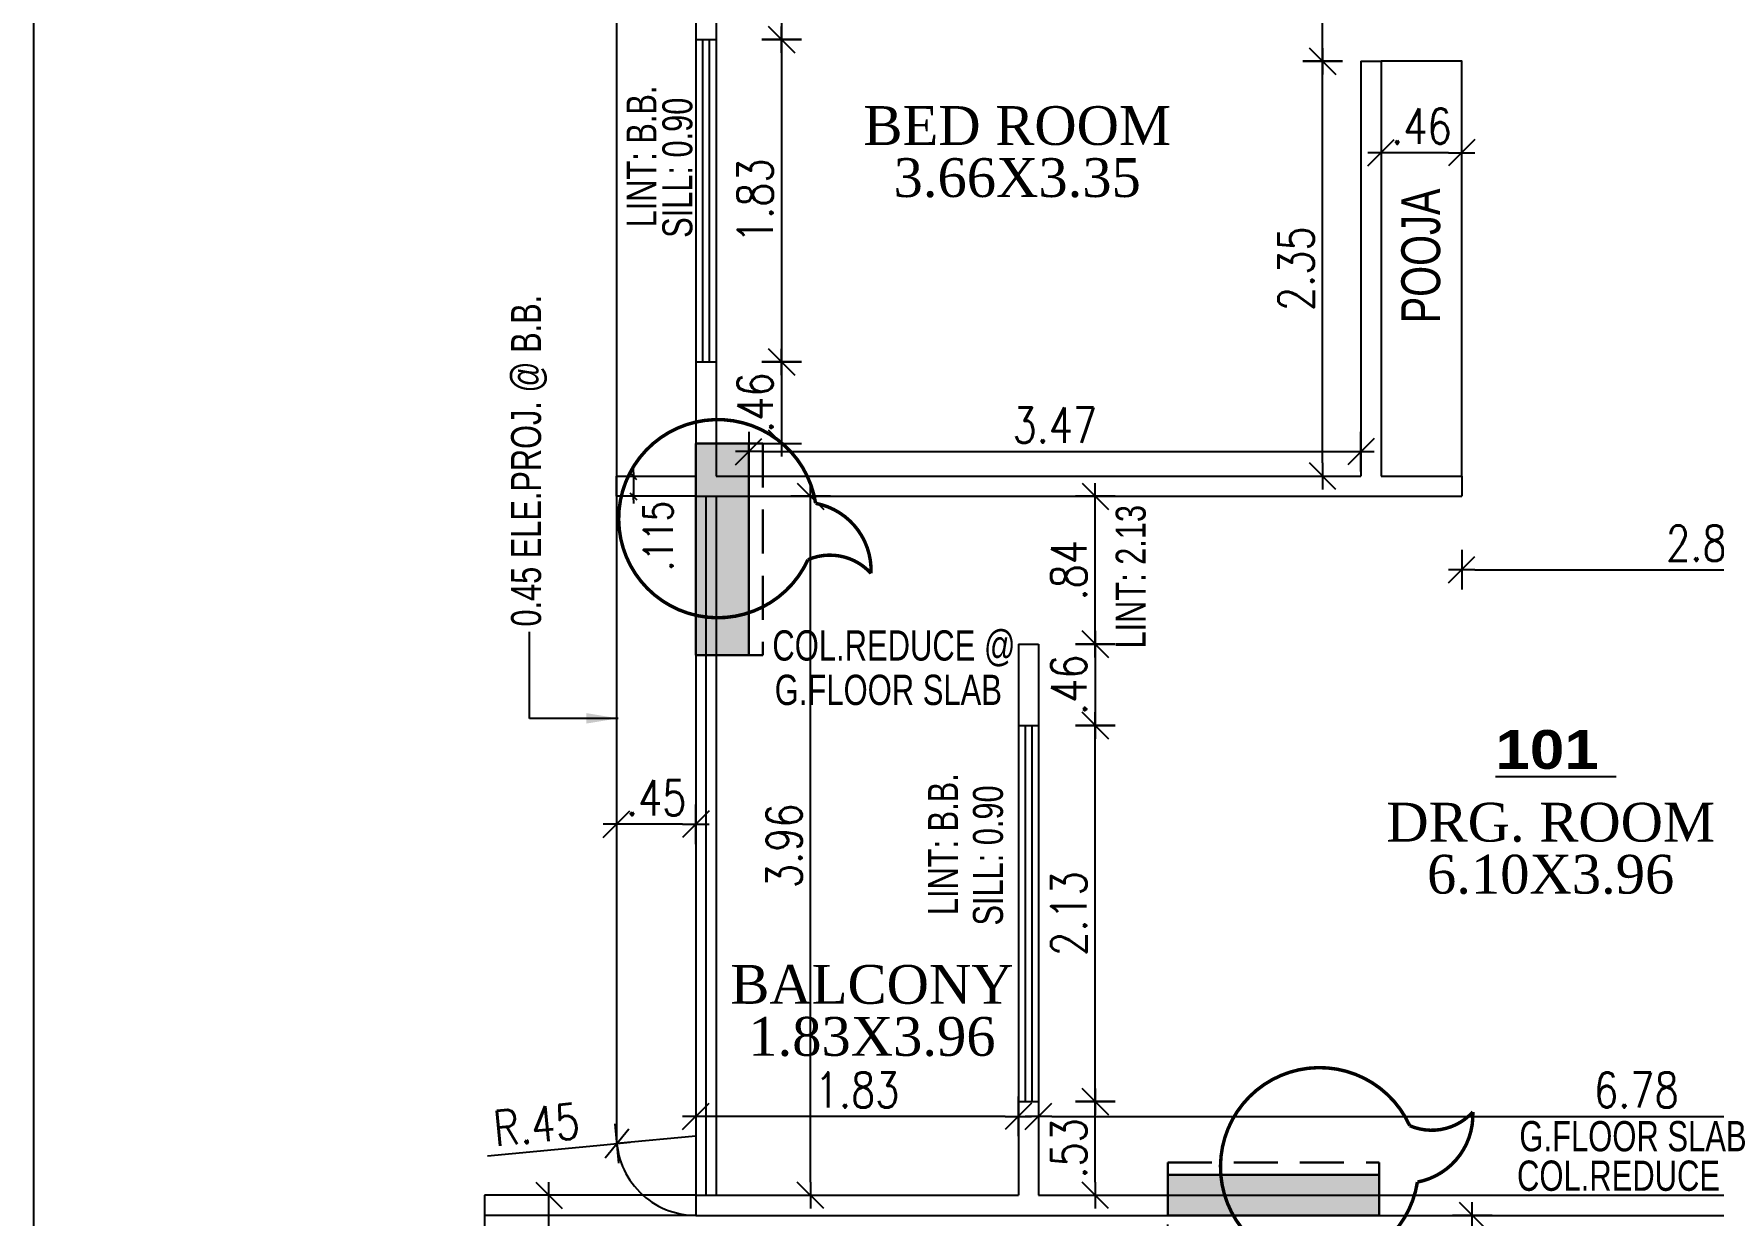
# Model space of a CAD drawing. Header units: inches. Extents: x 14331 to 14549, y 2557 to 2714.
# Drawn here: x 14455.51 to 14465.04, y 2596.61 to 2603.31 of the extents above; entities that cross this region are included whole.
import ezdxf
from ezdxf.enums import TextEntityAlignment as Align

# ---------------------------------------------------------------- set-up
doc = ezdxf.new("R2010")
doc.units = ezdxf.units.IN
doc.header["$LTSCALE"] = 0.25
doc.header["$MEASUREMENT"] = 0
doc.header["$PDMODE"] = 35
doc.linetypes.add('DASHEDX2', pattern=[1.5, 1, -0.5])
for name, color, linetype in [('dimension', 7, 'Continuous'), ('edge back', 34, 'Continuous'), ('edges', 1, 'Continuous'), ('proj-external', 7, 'DASHEDX2'), ('proj-internal', 1, 'DASHEDX2'), ('steel', 251, 'Continuous'), ('text-large', 7, 'Continuous'), ('wall', 7, 'Continuous'), ('walls', 7, 'Continuous'), ('windows', 96, 'Continuous'), ('WORK TEX', 6, 'Continuous'), ('WORKING DIM', 7, 'Continuous')]:
    doc.layers.add(name, color=color, linetype=linetype)
for name, color, linetype, lineweight in [('P-COL', 7, 'Continuous', 30), ('P-COLHAT', 8, 'Continuous', 25), ('UNIT NOMBER', 1, 'Continuous', 18)]:
    doc.layers.add(name, color=color, linetype=linetype, lineweight=lineweight)
doc.styles.add('ARIAL', font='TIMES_0.TTF')
doc.styles.add('ARL', font='swisscl_0.ttf')
doc.styles.add('B', font='ARIBLK_0.TTF')
doc.styles.add('romans', font='romans.shx', dxfattribs={"width": 0.8})
doc.dimstyles.new('121', dxfattribs={"dimscale": 0.1, "dimtxt": 1.65, "dimasz": 0.2, "dimexe": 0.03125, "dimexo": 0.25, "dimgap": 0.5, "dimtad": 1, "dimzin": 4, "dimdsep": 46, "dimtxsty": 'romans', "dimblk1": 'MINITICK', "dimblk2": 'MINITICK', "dimsah": 1, "dimcen": 1, "dimse1": 1, "dimse2": 1, "dimclrd": 252, "dimclre": 256, "dimclrt": 7, "dimadec": 3, "dimazin": 0, "dimtfac": 0.8, "dimtix": 1, "dimtmove": 2, "dimatfit": 3, "dimfxl": 0, "dimtolj": 1, "dimtzin": 3, "dimarcsym": 0})
doc.dimstyles.new('DFSGSG', dxfattribs={"dimtxt": 0.23, "dimasz": 0.18, "dimexe": 0.18, "dimexo": 0.0625, "dimgap": 0.09, "dimtad": 1, "dimzin": 0, "dimdsep": 46, "dimtxsty": 'ARIAL', "dimcen": 0.09, "dimse1": 1, "dimse2": 1, "dimaunit": 1, "dimadec": 0, "dimazin": 0, "dimtfac": 1, "dimtix": 1, "dimtofl": 0, "dimtmove": 0, "dimatfit": 3, "dimfxl": 0, "dimtolj": 1, "dimtzin": 0, "dimarcsym": 0})
doc.dimstyles.new('minitick-100', dxfattribs={"dimscale": 0.1, "dimtxt": 2, "dimasz": 0.75, "dimexe": 0.03125, "dimexo": 0.25, "dimgap": 0.5, "dimtad": 1, "dimzin": 4, "dimdsep": 46, "dimtxsty": 'romans', "dimblk1": 'MINITICK', "dimblk2": 'MINITICK', "dimsah": 1, "dimcen": 1, "dimse1": 1, "dimse2": 1, "dimclrd": 252, "dimclre": 256, "dimclrt": 256, "dimadec": 3, "dimazin": 0, "dimtfac": 0.8, "dimtix": 1, "dimtmove": 2, "dimatfit": 3, "dimfxl": 0, "dimtolj": 1, "dimtzin": 3, "dimarcsym": 0})

# ---------------------------------------------------------------- blocks, each defined once
blk = doc.blocks.new('BLC-A')
at = {"layer": 'P-COLHAT', "lineweight": 30}
for points in [[(-7.1436, 11.9616), (-6.8436, 11.9616), (-6.8436, 10.7616), (-7.1436, 10.7616)], [(-4.4671, 7.8138), (-4.4671, 7.5838), (-3.2671, 7.5838), (-3.2671, 7.8138)]]:
    blk.add_hatch(color=256, dxfattribs=at).paths.add_polyline_path(points)
at = {"layer": 'P-COL'}
for points in [[(-7.1436, 11.9616), (-6.8436, 11.9616), (-6.8436, 10.7616), (-7.1436, 10.7616)], [(-4.4671, 7.8138), (-4.4671, 7.5838), (-3.2671, 7.5838), (-3.2671, 7.8138)]]:
    blk.add_lwpolyline(points, close=True, dxfattribs=at)
blk = doc.blocks.new('MINITICK')
at = {"color": 7}
for p, q in [((0, -1.5), (0, 1.5)), ((1, 1), (-1, -1)), ((-1, 0), (1, 0))]:
    blk.add_line(p, q, dxfattribs=at)
blk = doc.blocks.new('*D411')
at = {"layer": 'Defpoints', "color": 0, "ltscale": 10, "transparency": 16777216}
for p in [(14459.3846, 2603.8822), (14459.3846, 2603.2744), (14459.7568, 2603.2744)]:
    blk.add_point(p, dxfattribs=at)
at = {"layer": 'dimension', "color": 252, "lineweight": -2, "ltscale": 10, "transparency": 16777216}
blk.add_line((14459.7568, 2603.8072), (14459.7568, 2603.3494), dxfattribs=at)
at = {"layer": 'dimension', "color": 252, "lineweight": -2, "ltscale": 10, "transparency": 16777216, "xscale": 0.07500000000000001, "yscale": 0.07500000000000001, "zscale": 0.07500000000000001}
for p, rotation in [((14459.7568, 2603.8822), 90), ((14459.7568, 2603.2744), 270)]:
    blk.add_blockref('MINITICK', p, dxfattribs=dict(at, rotation=rotation))
at = {"layer": 'dimension', "ltscale": 10, "transparency": 16777216, "insert": (14459.6068, 2603.5783), "char_height": 0.2, "attachment_point": 5, "rotation": 90, "style": 'romans'}
blk.add_mtext('\\A1;.61', dxfattribs=at)
blk = doc.blocks.new('*D412')
at = {"layer": 'Defpoints', "color": 0, "ltscale": 10, "transparency": 16777216}
for p in [(14459.3846, 2603.2744), (14459.3846, 2601.4464), (14459.7568, 2601.4464)]:
    blk.add_point(p, dxfattribs=at)
at = {"layer": 'dimension', "color": 252, "lineweight": -2, "ltscale": 10, "transparency": 16777216}
blk.add_line((14459.7568, 2603.1994), (14459.7568, 2601.5214), dxfattribs=at)
at = {"layer": 'dimension', "color": 252, "lineweight": -2, "ltscale": 10, "transparency": 16777216, "xscale": 0.07500000000000001, "yscale": 0.07500000000000001, "zscale": 0.07500000000000001}
for p, rotation in [((14459.7568, 2603.2744), 90), ((14459.7568, 2601.4464), 270)]:
    blk.add_blockref('MINITICK', p, dxfattribs=dict(at, rotation=rotation))
at = {"layer": 'dimension', "ltscale": 10, "transparency": 16777216, "insert": (14459.6068, 2602.3604), "char_height": 0.2, "attachment_point": 5, "rotation": 90, "style": 'romans'}
blk.add_mtext('\\A1;1.83', dxfattribs=at)
blk = doc.blocks.new('*D413')
at = {"layer": 'Defpoints', "color": 0, "ltscale": 10, "transparency": 16777216}
for p in [(14459.3846, 2601.4464), (14459.3846, 2600.9842), (14459.7568, 2600.9842)]:
    blk.add_point(p, dxfattribs=at)
at = {"layer": 'dimension', "color": 252, "lineweight": -2, "ltscale": 10, "transparency": 16777216}
blk.add_line((14459.7568, 2601.3714), (14459.7568, 2601.0592), dxfattribs=at)
at = {"layer": 'dimension', "color": 252, "lineweight": -2, "ltscale": 10, "transparency": 16777216, "xscale": 0.07500000000000001, "yscale": 0.07500000000000001, "zscale": 0.07500000000000001}
for p, rotation in [((14459.7568, 2601.4464), 90), ((14459.7568, 2600.9842), 270)]:
    blk.add_blockref('MINITICK', p, dxfattribs=dict(at, rotation=rotation))
at = {"layer": 'dimension', "ltscale": 10, "transparency": 16777216, "insert": (14459.6068, 2601.2153), "char_height": 0.2, "attachment_point": 5, "rotation": 90, "style": 'romans'}
blk.add_mtext('\\A1;.46', dxfattribs=at)
blk = doc.blocks.new('*D414')
at = {"layer": 'Defpoints', "color": 0, "ltscale": 10, "transparency": 16777216}
for p in [(14462.8254, 2603.1514), (14463.0432, 2603.1514), (14463.0432, 2600.7986)]:
    blk.add_point(p, dxfattribs=at)
at = {"layer": 'dimension', "color": 252, "lineweight": -2, "ltscale": 10, "transparency": 16777216}
blk.add_line((14462.8254, 2600.8736), (14462.8254, 2603.0764), dxfattribs=at)
at = {"layer": 'dimension', "color": 252, "lineweight": -2, "ltscale": 10, "transparency": 16777216, "xscale": 0.07500000000000001, "yscale": 0.07500000000000001, "zscale": 0.07500000000000001}
for p, rotation in [((14462.8254, 2603.1514), 90), ((14462.8254, 2600.7986), 270)]:
    blk.add_blockref('MINITICK', p, dxfattribs=dict(at, rotation=rotation))
at = {"layer": 'dimension', "ltscale": 10, "transparency": 16777216, "insert": (14462.6754, 2601.975), "char_height": 0.2, "attachment_point": 5, "rotation": 90, "style": 'romans'}
blk.add_mtext('\\A1;2.35', dxfattribs=at)
blk = doc.blocks.new('*D415')
at = {"layer": 'Defpoints', "color": 0, "ltscale": 10, "transparency": 16777216}
for p in [(14463.0432, 2600.9646), (14463.0432, 2600.9376), (14459.5703, 2600.8844)]:
    blk.add_point(p, dxfattribs=at)
at = {"layer": 'dimension', "color": 252, "lineweight": -2, "ltscale": 10, "transparency": 16777216}
blk.add_line((14459.6453, 2600.9376), (14462.9682, 2600.9376), dxfattribs=at)
at = {"layer": 'dimension', "color": 252, "lineweight": -2, "ltscale": 10, "transparency": 16777216, "xscale": 0.07500000000000001, "yscale": 0.07500000000000001, "zscale": 0.07500000000000001, "rotation": 180}
blk.add_blockref('MINITICK', (14459.5703, 2600.9376), dxfattribs=at)
at = {"layer": 'dimension', "color": 252, "lineweight": -2, "ltscale": 10, "transparency": 16777216, "xscale": 0.07500000000000001, "yscale": 0.07500000000000001, "zscale": 0.07500000000000001}
blk.add_blockref('MINITICK', (14463.0432, 2600.9376), dxfattribs=at)
at = {"layer": 'dimension', "ltscale": 10, "transparency": 16777216, "insert": (14461.3067, 2601.0876), "char_height": 0.2, "attachment_point": 5, "style": 'romans'}
blk.add_mtext('\\A1;3.47', dxfattribs=at)
blk = doc.blocks.new('*D416')
at = {"layer": 'Defpoints', "color": 0, "ltscale": 10, "transparency": 16777216}
for p in [(14462.8254, 2604.1522), (14463.1003, 2604.1522), (14463.1003, 2603.1514)]:
    blk.add_point(p, dxfattribs=at)
at = {"layer": 'dimension', "color": 252, "lineweight": -2, "ltscale": 10, "transparency": 16777216}
blk.add_line((14462.8254, 2603.2264), (14462.8254, 2604.0772), dxfattribs=at)
at = {"layer": 'dimension', "color": 252, "lineweight": -2, "ltscale": 10, "transparency": 16777216, "xscale": 0.07500000000000001, "yscale": 0.07500000000000001, "zscale": 0.07500000000000001}
for p, rotation in [((14462.8254, 2604.1522), 90), ((14462.8254, 2603.1514), 270)]:
    blk.add_blockref('MINITICK', p, dxfattribs=dict(at, rotation=rotation))
at = {"layer": 'dimension', "ltscale": 10, "transparency": 16777216, "insert": (14462.6754, 2603.6518), "char_height": 0.2, "attachment_point": 5, "rotation": 90, "style": 'romans'}
blk.add_mtext('\\A1;1.00', dxfattribs=at)
blk = doc.blocks.new('*D417')
at = {"layer": 'Defpoints', "color": 0, "ltscale": 10, "transparency": 16777216}
for p in [(14463.1575, 2602.9514), (14463.6148, 2602.9514), (14463.1575, 2602.6329)]:
    blk.add_point(p, dxfattribs=at)
at = {"layer": 'dimension', "color": 252, "lineweight": -2, "ltscale": 10, "transparency": 16777216}
blk.add_line((14463.5398, 2602.6329), (14463.2325, 2602.6329), dxfattribs=at)
at = {"layer": 'dimension', "color": 252, "lineweight": -2, "ltscale": 10, "transparency": 16777216, "xscale": 0.07500000000000001, "yscale": 0.07500000000000001, "zscale": 0.07500000000000001, "rotation": 180}
blk.add_blockref('MINITICK', (14463.1575, 2602.6329), dxfattribs=at)
at = {"layer": 'dimension', "color": 252, "lineweight": -2, "ltscale": 10, "transparency": 16777216, "xscale": 0.07500000000000001, "yscale": 0.07500000000000001, "zscale": 0.07500000000000001}
blk.add_blockref('MINITICK', (14463.6148, 2602.6329), dxfattribs=at)
at = {"layer": 'dimension', "ltscale": 10, "transparency": 16777216, "insert": (14463.3862, 2602.7829), "char_height": 0.2, "attachment_point": 5, "style": 'romans'}
blk.add_mtext('\\A1;.46', dxfattribs=at)
blk = doc.blocks.new('*D418')
at = {"layer": 'Defpoints', "color": 0, "ltscale": 10, "transparency": 16777216}
for p in [(14461.2139, 2599.8458), (14461.2139, 2599.3847), (14461.5358, 2599.3847)]:
    blk.add_point(p, dxfattribs=at)
at = {"layer": 'dimension', "color": 252, "lineweight": -2, "ltscale": 10, "transparency": 16777216}
blk.add_line((14461.5358, 2599.7708), (14461.5358, 2599.4597), dxfattribs=at)
at = {"layer": 'dimension', "color": 252, "lineweight": -2, "ltscale": 10, "transparency": 16777216, "xscale": 0.07500000000000001, "yscale": 0.07500000000000001, "zscale": 0.07500000000000001}
for p, rotation in [((14461.5358, 2599.8458), 90), ((14461.5358, 2599.3847), 270)]:
    blk.add_blockref('MINITICK', p, dxfattribs=dict(at, rotation=rotation))
at = {"layer": 'dimension', "ltscale": 10, "transparency": 16777216, "insert": (14461.3858, 2599.6153), "char_height": 0.2, "attachment_point": 5, "rotation": 90, "style": 'romans'}
blk.add_mtext('\\A1;.46', dxfattribs=at)
blk = doc.blocks.new('*D419')
at = {"layer": 'Defpoints', "color": 0, "ltscale": 10, "transparency": 16777216}
for p in [(14461.0996, 2600.6842), (14461.5358, 2600.6842), (14461.0996, 2599.8458)]:
    blk.add_point(p, dxfattribs=at)
at = {"layer": 'dimension', "color": 252, "lineweight": -2, "ltscale": 10, "transparency": 16777216}
blk.add_line((14461.5358, 2599.9208), (14461.5358, 2600.6092), dxfattribs=at)
at = {"layer": 'dimension', "color": 252, "lineweight": -2, "ltscale": 10, "transparency": 16777216, "xscale": 0.07500000000000001, "yscale": 0.07500000000000001, "zscale": 0.07500000000000001}
for p, rotation in [((14461.5358, 2600.6842), 90), ((14461.5358, 2599.8458), 270)]:
    blk.add_blockref('MINITICK', p, dxfattribs=dict(at, rotation=rotation))
at = {"layer": 'dimension', "ltscale": 10, "transparency": 16777216, "insert": (14461.3858, 2600.265), "char_height": 0.2, "attachment_point": 5, "rotation": 90, "style": 'romans'}
blk.add_mtext('\\A1;.84', dxfattribs=at)
blk = doc.blocks.new('*D420')
at = {"layer": 'Defpoints', "color": 0, "ltscale": 10, "transparency": 16777216}
for p in [(14461.2139, 2599.3847), (14461.5358, 2599.3847), (14461.2139, 2597.2519)]:
    blk.add_point(p, dxfattribs=at)
at = {"layer": 'dimension', "color": 252, "lineweight": -2, "ltscale": 10, "transparency": 16777216}
blk.add_line((14461.5358, 2597.3269), (14461.5358, 2599.3097), dxfattribs=at)
at = {"layer": 'dimension', "color": 252, "lineweight": -2, "ltscale": 10, "transparency": 16777216, "xscale": 0.07500000000000001, "yscale": 0.07500000000000001, "zscale": 0.07500000000000001}
for p, rotation in [((14461.5358, 2599.3847), 90), ((14461.5358, 2597.2519), 270)]:
    blk.add_blockref('MINITICK', p, dxfattribs=dict(at, rotation=rotation))
at = {"layer": 'dimension', "ltscale": 10, "transparency": 16777216, "insert": (14461.3858, 2598.3183), "char_height": 0.2, "attachment_point": 5, "rotation": 90, "style": 'romans'}
blk.add_mtext('\\A1;2.13', dxfattribs=at)
blk = doc.blocks.new('*D421')
at = {"layer": 'Defpoints', "color": 0, "ltscale": 10, "transparency": 16777216}
for p in [(14461.2139, 2597.2519), (14461.5358, 2597.2519), (14461.2139, 2596.7208)]:
    blk.add_point(p, dxfattribs=at)
at = {"layer": 'dimension', "color": 252, "lineweight": -2, "ltscale": 10, "transparency": 16777216}
blk.add_line((14461.5358, 2596.7958), (14461.5358, 2597.1769), dxfattribs=at)
at = {"layer": 'dimension', "color": 252, "lineweight": -2, "ltscale": 10, "transparency": 16777216, "xscale": 0.07500000000000001, "yscale": 0.07500000000000001, "zscale": 0.07500000000000001}
for p, rotation in [((14461.5358, 2597.2519), 90), ((14461.5358, 2596.7208), 270)]:
    blk.add_blockref('MINITICK', p, dxfattribs=dict(at, rotation=rotation))
at = {"layer": 'dimension', "ltscale": 10, "transparency": 16777216, "insert": (14461.3858, 2596.9864), "char_height": 0.2, "attachment_point": 5, "rotation": 90, "style": 'romans'}
blk.add_mtext('\\A1;.53', dxfattribs=at)
blk = doc.blocks.new('*D425')
at = {"layer": 'Defpoints', "color": 0, "ltscale": 10, "transparency": 16777216}
for p in [(14467.9974, 2597.1677), (14461.2139, 2596.7208), (14467.9974, 2596.7208)]:
    blk.add_point(p, dxfattribs=at)
at = {"layer": 'dimension', "color": 252, "lineweight": -2, "ltscale": 10, "transparency": 16777216}
blk.add_line((14461.2889, 2597.1677), (14467.9224, 2597.1677), dxfattribs=at)
at = {"layer": 'dimension', "color": 252, "lineweight": -2, "ltscale": 10, "transparency": 16777216, "xscale": 0.07500000000000001, "yscale": 0.07500000000000001, "zscale": 0.07500000000000001, "rotation": 180}
blk.add_blockref('MINITICK', (14461.2139, 2597.1677), dxfattribs=at)
at = {"layer": 'dimension', "color": 252, "lineweight": -2, "ltscale": 10, "transparency": 16777216, "xscale": 0.07500000000000001, "yscale": 0.07500000000000001, "zscale": 0.07500000000000001}
blk.add_blockref('MINITICK', (14467.9974, 2597.1677), dxfattribs=at)
at = {"layer": 'dimension', "ltscale": 10, "transparency": 16777216, "insert": (14464.6057, 2597.3177), "char_height": 0.2, "attachment_point": 5, "style": 'romans'}
blk.add_mtext('\\A1;6.78', dxfattribs=at)
blk = doc.blocks.new('*D431')
at = {"layer": 'Defpoints', "color": 0, "ltscale": 10, "transparency": 16777216}
for p in [(14463.6148, 2600.6842), (14466.4139, 2600.6842), (14466.4139, 2600.2681)]:
    blk.add_point(p, dxfattribs=at)
at = {"layer": 'dimension', "color": 252, "lineweight": -2, "ltscale": 10, "transparency": 16777216}
blk.add_line((14463.6898, 2600.2681), (14466.3389, 2600.2681), dxfattribs=at)
at = {"layer": 'dimension', "color": 252, "lineweight": -2, "ltscale": 10, "transparency": 16777216, "xscale": 0.07500000000000001, "yscale": 0.07500000000000001, "zscale": 0.07500000000000001, "rotation": 180}
blk.add_blockref('MINITICK', (14463.6148, 2600.2681), dxfattribs=at)
at = {"layer": 'dimension', "color": 252, "lineweight": -2, "ltscale": 10, "transparency": 16777216, "xscale": 0.07500000000000001, "yscale": 0.07500000000000001, "zscale": 0.07500000000000001}
blk.add_blockref('MINITICK', (14466.4139, 2600.2681), dxfattribs=at)
at = {"layer": 'dimension', "ltscale": 10, "transparency": 16777216, "insert": (14465.0144, 2600.4181), "char_height": 0.2, "attachment_point": 5, "style": 'romans'}
blk.add_mtext('\\A1;2.80', dxfattribs=at)
blk = doc.blocks.new('*D365')
at = {"layer": 'Defpoints', "color": 0, "ltscale": 10, "transparency": 16777216}
for p in [(14463.6748, 2596.6065), (14463.9505, 2596.6065), (14463.9505, 2594.6057)]:
    blk.add_point(p, dxfattribs=at)
at = {"layer": 'dimension', "color": 252, "lineweight": -2, "ltscale": 10, "transparency": 16777216}
blk.add_line((14463.6748, 2594.6807), (14463.6748, 2596.5315), dxfattribs=at)
at = {"layer": 'dimension', "color": 252, "lineweight": -2, "ltscale": 10, "transparency": 16777216, "xscale": 0.07500000000000001, "yscale": 0.07500000000000001, "zscale": 0.07500000000000001}
for p, rotation in [((14463.6748, 2596.6065), 90), ((14463.6748, 2594.6057), 270)]:
    blk.add_blockref('MINITICK', p, dxfattribs=dict(at, rotation=rotation))
at = {"layer": 'dimension', "ltscale": 10, "transparency": 16777216, "insert": (14463.5248, 2595.6061), "char_height": 0.2, "attachment_point": 5, "rotation": 90, "style": 'romans'}
blk.add_mtext('\\A1;2.00', dxfattribs=at)
blk = doc.blocks.new('*D456')
at = {"layer": 'Defpoints', "color": 0, "ltscale": 10, "transparency": 16777216}
for p in [(14459.2703, 2597.1677), (14459.2703, 2596.7208), (14461.0996, 2596.7208)]:
    blk.add_point(p, dxfattribs=at)
at = {"layer": 'dimension', "color": 252, "lineweight": -2, "ltscale": 10, "transparency": 16777216}
blk.add_line((14461.0246, 2597.1677), (14459.3453, 2597.1677), dxfattribs=at)
at = {"layer": 'dimension', "color": 252, "lineweight": -2, "ltscale": 10, "transparency": 16777216, "xscale": 0.07500000000000001, "yscale": 0.07500000000000001, "zscale": 0.07500000000000001, "rotation": 180}
blk.add_blockref('MINITICK', (14459.2703, 2597.1677), dxfattribs=at)
at = {"layer": 'dimension', "color": 252, "lineweight": -2, "ltscale": 10, "transparency": 16777216, "xscale": 0.07500000000000001, "yscale": 0.07500000000000001, "zscale": 0.07500000000000001}
blk.add_blockref('MINITICK', (14461.0996, 2597.1677), dxfattribs=at)
at = {"layer": 'dimension', "ltscale": 10, "transparency": 16777216, "insert": (14460.1849, 2597.3177), "char_height": 0.2, "attachment_point": 5, "style": 'romans'}
blk.add_mtext('\\A1;1.83', dxfattribs=at)
blk = doc.blocks.new('*D457')
at = {"layer": 'Defpoints', "color": 0, "ltscale": 10, "transparency": 16777216}
for p in [(14459.9206, 2600.6842), (14460.4115, 2600.6842), (14460.0448, 2596.7208)]:
    blk.add_point(p, dxfattribs=at)
at = {"layer": 'dimension', "color": 252, "lineweight": -2, "ltscale": 10, "transparency": 16777216}
blk.add_line((14459.9206, 2596.7958), (14459.9206, 2600.6092), dxfattribs=at)
at = {"layer": 'dimension', "color": 252, "lineweight": -2, "ltscale": 10, "transparency": 16777216, "xscale": 0.07500000000000001, "yscale": 0.07500000000000001, "zscale": 0.07500000000000001}
for p, rotation in [((14459.9206, 2600.6842), 90), ((14459.9206, 2596.7208), 270)]:
    blk.add_blockref('MINITICK', p, dxfattribs=dict(at, rotation=rotation))
at = {"layer": 'dimension', "ltscale": 10, "transparency": 16777216, "insert": (14459.7706, 2598.7025), "char_height": 0.2, "attachment_point": 5, "rotation": 90, "style": 'romans'}
blk.add_mtext('\\A1;3.96', dxfattribs=at)
blk = doc.blocks.new('*D654')
at = {"layer": 'Defpoints', "color": 0, "ltscale": 10, "transparency": 16777216}
for p in [(14458.8203, 2599.0587), (14459.2703, 2599.0587), (14458.8203, 2598.8249)]:
    blk.add_point(p, dxfattribs=at)
at = {"layer": 'dimension', "color": 252, "lineweight": -2, "ltscale": 10, "transparency": 16777216}
blk.add_line((14459.1953, 2598.8249), (14458.8953, 2598.8249), dxfattribs=at)
at = {"layer": 'dimension', "color": 252, "lineweight": -2, "ltscale": 10, "transparency": 16777216, "xscale": 0.07500000000000001, "yscale": 0.07500000000000001, "zscale": 0.07500000000000001, "rotation": 180}
blk.add_blockref('MINITICK', (14458.8203, 2598.8249), dxfattribs=at)
at = {"layer": 'dimension', "color": 252, "lineweight": -2, "ltscale": 10, "transparency": 16777216, "xscale": 0.07500000000000001, "yscale": 0.07500000000000001, "zscale": 0.07500000000000001}
blk.add_blockref('MINITICK', (14459.2703, 2598.8249), dxfattribs=at)
at = {"layer": 'dimension', "ltscale": 10, "transparency": 16777216, "insert": (14459.0453, 2598.9749), "char_height": 0.2, "attachment_point": 5, "style": 'romans'}
blk.add_mtext('\\A1;.45', dxfattribs=at)
blk = doc.blocks.new('*D378')
at = {"layer": 'Defpoints', "color": 0, "transparency": 16777216}
for p in [(14458.8928, 2600.7986), (14458.8928, 2600.6842), (14458.9163, 2600.6842)]:
    blk.add_point(p, dxfattribs=at)
at = {"layer": 'WORKING DIM', "color": 252, "lineweight": -2, "transparency": 16777216}
for p, q in [((14458.9163, 2600.8186), (14458.9163, 2600.8386)), ((14458.9163, 2600.7986), (14458.9163, 2600.6842)), ((14458.9163, 2600.6642), (14458.9163, 2600.6442))]:
    blk.add_line(p, q, dxfattribs=at)
at = {"layer": 'WORKING DIM', "color": 252, "lineweight": -2, "transparency": 16777216, "xscale": 0.02, "yscale": 0.02, "zscale": 0.02}
for p, rotation in [((14458.9163, 2600.7986), 270), ((14458.9163, 2600.6842), 90)]:
    blk.add_blockref('MINITICK', p, dxfattribs=dict(at, rotation=rotation))
at = {"layer": 'WORKING DIM', "color": 7, "transparency": 16777216, "insert": (14459.0563, 2600.4593), "char_height": 0.165, "attachment_point": 5, "rotation": 90, "style": 'romans'}
blk.add_mtext('\\A1;.115', dxfattribs=at)
blk = doc.blocks.new('*D668')
at = {"layer": 'Defpoints', "color": 0, "ltscale": 10, "transparency": 16777216}
for p in [(14458.4369, 2596.7208), (14458.5659, 2596.7208), (14458.6684, 2592.4901)]:
    blk.add_point(p, dxfattribs=at)
at = {"layer": 'dimension', "color": 252, "lineweight": -2, "ltscale": 10, "transparency": 16777216}
blk.add_line((14458.4369, 2592.5651), (14458.4369, 2596.6458), dxfattribs=at)
at = {"layer": 'dimension', "color": 252, "lineweight": -2, "ltscale": 10, "transparency": 16777216, "xscale": 0.07500000000000001, "yscale": 0.07500000000000001, "zscale": 0.07500000000000001}
for p, rotation in [((14458.4369, 2596.7208), 90), ((14458.4369, 2592.4901), 270)]:
    blk.add_blockref('MINITICK', p, dxfattribs=dict(at, rotation=rotation))
at = {"layer": 'dimension', "ltscale": 10, "transparency": 16777216, "insert": (14458.2869, 2594.6054), "char_height": 0.2, "attachment_point": 5, "rotation": 90, "style": 'romans'}
blk.add_mtext('\\A1;4.23', dxfattribs=at)
blk = doc.blocks.new('*D669')
at = {"layer": 'Defpoints', "color": 0, "ltscale": 10, "transparency": 16777216}
for p in [(14458.0703, 2596.6636), (14459.2703, 2596.6636), (14459.2703, 2596.1679)]:
    blk.add_point(p, dxfattribs=at)
at = {"layer": 'dimension', "color": 252, "lineweight": -2, "ltscale": 10, "transparency": 16777216}
blk.add_line((14458.1453, 2596.1679), (14459.1953, 2596.1679), dxfattribs=at)
at = {"layer": 'dimension', "color": 252, "lineweight": -2, "ltscale": 10, "transparency": 16777216, "xscale": 0.07500000000000001, "yscale": 0.07500000000000001, "zscale": 0.07500000000000001, "rotation": 180}
blk.add_blockref('MINITICK', (14458.0703, 2596.1679), dxfattribs=at)
at = {"layer": 'dimension', "color": 252, "lineweight": -2, "ltscale": 10, "transparency": 16777216, "xscale": 0.07500000000000001, "yscale": 0.07500000000000001, "zscale": 0.07500000000000001}
blk.add_blockref('MINITICK', (14459.2703, 2596.1679), dxfattribs=at)
at = {"layer": 'dimension', "ltscale": 10, "transparency": 16777216, "insert": (14458.6703, 2596.3179), "char_height": 0.2, "attachment_point": 5, "style": 'romans'}
blk.add_mtext('\\A1;1.20', dxfattribs=at)
blk = doc.blocks.new('*D670')
at = {"layer": 'Defpoints', "color": 0, "ltscale": 10, "transparency": 16777216}
for p in [(14458.8224, 2597.0137), (14459.2703, 2597.0565)]:
    blk.add_point(p, dxfattribs=at)
at = {"layer": 'dimension', "color": 252, "lineweight": -2, "ltscale": 10, "transparency": 16777216}
for p, q in [((14458.0881, 2596.9434), (14458.7477, 2597.0065)), ((14459.2703, 2597.0565), (14458.8224, 2597.0137))]:
    blk.add_line(p, q, dxfattribs=at)
at = {"layer": 'dimension', "color": 252, "lineweight": -2, "ltscale": 10, "transparency": 16777216, "xscale": 0.07500000000000001, "yscale": 0.07500000000000001, "zscale": 0.07500000000000001, "rotation": 5.461585933119274}
blk.add_blockref('MINITICK', (14458.8224, 2597.0137), dxfattribs=at)
at = {"layer": 'dimension', "ltscale": 10, "transparency": 16777216, "insert": (14458.3663, 2597.1207), "char_height": 0.2, "attachment_point": 5, "rotation": 5.46159, "style": 'romans'}
blk.add_mtext('\\A1;R.45', dxfattribs=at)
blk = doc.blocks.new('*D673')
at = {"layer": 'Defpoints', "color": 0, "ltscale": 10, "transparency": 16777216}
for p in [(14459.2703, 2596.6065), (14461.9468, 2596.6065), (14461.9468, 2596.1679)]:
    blk.add_point(p, dxfattribs=at)
at = {"layer": 'dimension', "color": 252, "lineweight": -2, "ltscale": 10, "transparency": 16777216}
blk.add_line((14459.3453, 2596.1679), (14461.8718, 2596.1679), dxfattribs=at)
at = {"layer": 'dimension', "color": 252, "lineweight": -2, "ltscale": 10, "transparency": 16777216, "xscale": 0.07500000000000001, "yscale": 0.07500000000000001, "zscale": 0.07500000000000001, "rotation": 180}
blk.add_blockref('MINITICK', (14459.2703, 2596.1679), dxfattribs=at)
at = {"layer": 'dimension', "color": 252, "lineweight": -2, "ltscale": 10, "transparency": 16777216, "xscale": 0.07500000000000001, "yscale": 0.07500000000000001, "zscale": 0.07500000000000001}
blk.add_blockref('MINITICK', (14461.9468, 2596.1679), dxfattribs=at)
at = {"layer": 'dimension', "ltscale": 10, "transparency": 16777216, "insert": (14460.6086, 2596.3179), "char_height": 0.2, "attachment_point": 5, "style": 'romans'}
blk.add_mtext('\\A1;2.68', dxfattribs=at)

msp = doc.modelspace()

# ---------------------------------------------------------------- linework, layer by layer
at = {"layer": 'edge back', "color": 3, "const_width": 0.0195}
for points in [[(14459.906, 2600.3249, -0.321855), (14460.2638, 2600.2471, 0.372837), (14459.9496, 2600.6446, 6.819595)], [(14463.3198, 2597.1151, 0.321855), (14463.6776, 2597.193, -0.372837), (14463.3634, 2596.7954, -6.819595)]]:
    msp.add_lwpolyline(points, format="xyb", close=True, dxfattribs=at)
at = {"layer": 'edges', "ltscale": 0.4}
msp.add_line((14459.2703, 2596.6065), (14459.2703, 2596.6065), dxfattribs=at)
msp.add_lwpolyline([(14469.2551, 2610.9358, 0.414214), (14468.8051, 2611.3858), (14459.2703, 2611.3858, 0.414214), (14458.8203, 2610.9358), (14458.8203, 2597.0565, 0.414214), (14459.2703, 2596.6065)], format="xyb", dxfattribs=at)
msp.add_lwpolyline([(14459.2703, 2600.6842), (14458.8203, 2600.6842), (14458.8203, 2600.7986), (14459.2703, 2600.7986)], dxfattribs=at)
at = {"layer": 'proj-external', "ltscale": 0.5}
msp.add_line((14461.9468, 2592.605), (14461.9468, 2596.6065), dxfattribs=at)
at = {"layer": 'proj-internal', "color": 5, "lineweight": 30}
for points in [[(14459.5703, 2600.9842), (14459.6503, 2600.9842), (14459.6503, 2599.7842), (14459.5703, 2599.7842)], [(14461.9468, 2596.8365), (14461.9468, 2596.9065), (14463.1468, 2596.9065), (14463.1468, 2596.8365)]]:
    msp.add_lwpolyline(points, dxfattribs=at)
at = {"layer": 'steel'}
for p, q in [((14459.2703, 2600.6842), (14459.2703, 2596.7208)), ((14459.3275, 2600.6842), (14459.3275, 2596.7208)), ((14459.3846, 2600.6842), (14459.3846, 2596.7208))]:
    msp.add_line(p, q, dxfattribs=at)
at = {"layer": 'text-large', "ltscale": 10}
msp.add_lwpolyline([(14463.6148, 2600.7986), (14463.6148, 2603.1514), (14463.1575, 2603.1514)], dxfattribs=at)
at = {"layer": 'wall'}
for p, q in [((14459.2703, 2596.7208), (14458.0703, 2596.7208)), ((14458.0703, 2596.7208), (14458.0703, 2592.4906)), ((14459.2703, 2596.6065), (14458.0703, 2596.6065))]:
    msp.add_line(p, q, dxfattribs=at)
msp.add_lwpolyline([(14485.2134, 2613.9331), (14455.5134, 2613.9331), (14455.5134, 2571.9331), (14485.2134, 2571.9331)], close=True, dxfattribs=at)
at = {"layer": 'walls', "linetype": 'Continuous'}
for p, q in [((14459.2703, 2605.3055), (14459.2703, 2603.2744)), ((14459.3846, 2604.1522), (14459.3846, 2603.2744)), ((14459.2703, 2603.2744), (14459.3846, 2603.2744)), ((14463.0432, 2603.1514), (14463.0432, 2600.7986)), ((14463.0432, 2603.1514), (14463.1575, 2603.1514)), ((14463.1575, 2603.1514), (14463.1575, 2600.7986)), ((14459.2703, 2601.4464), (14459.2703, 2600.6842)), ((14459.2703, 2601.4464), (14459.3846, 2601.4464)), ((14459.3846, 2601.4464), (14459.3846, 2600.7986)), ((14459.3846, 2600.7986), (14463.0432, 2600.7986)), ((14463.1575, 2600.7986), (14463.6148, 2600.7986)), ((14463.6148, 2600.7986), (14463.6148, 2600.6842)), ((14459.2703, 2600.6842), (14463.6148, 2600.6842)), ((14461.0996, 2599.8458), (14461.0996, 2599.3847)), ((14461.0996, 2599.8458), (14461.2139, 2599.8458)), ((14461.2139, 2599.8458), (14461.2139, 2599.3847)), ((14461.0996, 2599.3847), (14461.2139, 2599.3847)), ((14461.0996, 2597.2519), (14461.0996, 2596.7208)), ((14461.0996, 2597.2519), (14461.2139, 2597.2519)), ((14461.2139, 2597.2519), (14461.2139, 2596.7208)), ((14459.2703, 2596.7208), (14459.2703, 2596.6065)), ((14459.2703, 2596.7208), (14461.0996, 2596.7208)), ((14461.2139, 2596.7208), (14467.9974, 2596.7208)), ((14459.2703, 2596.6065), (14467.9974, 2596.6065))]:
    msp.add_line(p, q, dxfattribs=at)
at = {"layer": 'windows', "linetype": 'Continuous'}
for p, q in [((14459.2703, 2603.2744), (14459.2703, 2601.4464)), ((14459.3084, 2603.2744), (14459.3084, 2601.4464)), ((14459.3465, 2603.2744), (14459.3465, 2601.4464)), ((14459.3846, 2603.2744), (14459.3846, 2601.4464)), ((14461.0996, 2599.3847), (14461.0996, 2597.2519)), ((14461.1377, 2599.3847), (14461.1377, 2597.2519)), ((14461.1758, 2599.3847), (14461.1758, 2597.2519)), ((14461.2139, 2599.3847), (14461.2139, 2597.2519))]:
    msp.add_line(p, q, dxfattribs=at)

# ---------------------------------------------------------------- block references
at = {"layer": 'P-COLHAT'}
msp.add_blockref('BLC-A', (14466.4139, 2589.0226), dxfattribs=at)

# ---------------------------------------------------------------- texts
at = {"layer": 'text-large', "style": 'ARIAL'}
for s, p in [('BED ROOM', (14461.0933, 2602.787)), ('3.66X3.35', (14461.0932, 2602.4919)), ('DRG. ROOM', (14464.1194, 2598.8365)), ('6.10X3.96', (14464.1193, 2598.5414)), ('BALCONY', (14460.2692, 2597.9167)), ('1.83X3.96', (14460.2691, 2597.6216))]:
    msp.add_text(s, height=0.22, dxfattribs=at).set_placement(p, align=Align.MIDDLE_CENTER)
at = {"layer": 'text-large', "style": 'ARL'}
msp.add_text('POOJA', height=0.22, rotation=90, dxfattribs=at).set_placement((14463.3823, 2602.0473), align=Align.MIDDLE_CENTER)
at = {"layer": 'UNIT NOMBER', "lineweight": -3, "style": 'B'}
msp.add_text('%%U101 ', height=0.22, dxfattribs=at).set_placement((14464.1479, 2599.2487), align=Align.MIDDLE_CENTER)
at = {"layer": 'WORK TEX', "style": 'ARL'}
for s, p in [('LINT: B.B.', (14458.9619, 2602.6114)), ('SILL: 0.90', (14459.1653, 2602.5475)), ('0.45 ELE.PROJ. @ B.B.', (14458.3071, 2600.8864)), ('LINT: 2.13', (14461.7369, 2600.2282)), ('LINT: B.B.', (14460.6725, 2598.7116)), ('SILL: 0.90', (14460.9272, 2598.6477))]:
    msp.add_text(s, height=0.17, rotation=90, dxfattribs=at).set_placement(p, align=Align.MIDDLE_CENTER)
for s, p in [('COL.REDUCE @', (14460.3936, 2599.8386)), ('G.FLOOR SLAB', (14460.362, 2599.5867)), ('G.FLOOR SLAB', (14464.5863, 2597.0557)), ('COL.REDUCE @', (14464.6179, 2596.8317))]:
    msp.add_text(s, height=0.171409, dxfattribs=at).set_placement(p, align=Align.MIDDLE_CENTER)

# ---------------------------------------------------------------- dimensions: what is measured, and where the dimension line sits
at = {"layer": 'dimension', "ltscale": 10}
for base, p1, p2, picture, middle in [((14462.8254, 2604.1522), (14463.1003, 2603.1514), (14463.1003, 2604.1522), '*D416', (14462.6754, 2603.6518)), ((14459.7568, 2603.2744), (14459.3846, 2603.8822), (14459.3846, 2603.2744), '*D411', (14459.6068, 2603.5783)), ((14459.7568, 2601.4464), (14459.3846, 2603.2744), (14459.3846, 2601.4464), '*D412', (14459.6068, 2602.3604)), ((14462.8254, 2603.1514), (14463.0432, 2600.7986), (14463.0432, 2603.1514), '*D414', (14462.6754, 2601.975)), ((14459.7568, 2600.9842), (14459.3846, 2601.4464), (14459.3846, 2600.9842), '*D413', (14459.6068, 2601.2153)), ((14459.9206, 2600.6842), (14460.0448, 2596.7208), (14460.4115, 2600.6842), '*D457', (14459.7706, 2598.7025)), ((14461.5358, 2600.6842), (14461.0996, 2599.8458), (14461.0996, 2600.6842), '*D419', (14461.3858, 2600.265)), ((14461.5358, 2599.3847), (14461.2139, 2599.8458), (14461.2139, 2599.3847), '*D418', (14461.3858, 2599.6153)), ((14461.5358, 2599.3847), (14461.2139, 2597.2519), (14461.2139, 2599.3847), '*D420', (14461.3858, 2598.3183)), ((14461.5358, 2597.2519), (14461.2139, 2596.7208), (14461.2139, 2597.2519), '*D421', (14461.3858, 2596.9864)), ((14458.4369, 2596.7208), (14458.6684, 2592.4901), (14458.5659, 2596.7208), '*D668', (14458.2869, 2594.6054)), ((14463.6748, 2596.6065), (14463.9505, 2594.6057), (14463.9505, 2596.6065), '*D365', (14463.5248, 2595.6061))]:
    dim = msp.add_linear_dim(base=base, p1=p1, p2=p2, angle=90, dimstyle='minitick-100', dxfattribs=at)
    dim.commit()
    dim.dimension.update_dxf_attribs({"geometry": picture, "text_midpoint": middle})
for base, p1, p2, picture, middle in [((14463.1575, 2602.6329), (14463.6148, 2602.9514), (14463.1575, 2602.9514), '*D417', (14463.3862, 2602.7829)), ((14463.0432, 2600.9376), (14459.5703, 2600.8844), (14463.0432, 2600.9646), '*D415', (14461.3067, 2601.0876)), ((14466.4139, 2600.2681), (14463.6148, 2600.6842), (14466.4139, 2600.6842), '*D431', (14465.0144, 2600.4181)), ((14458.8203, 2598.8249), (14459.2703, 2599.0587), (14458.8203, 2599.0587), '*D654', (14459.0453, 2598.9749)), ((14459.2703, 2597.1677), (14461.0996, 2596.7208), (14459.2703, 2596.7208), '*D456', (14460.1849, 2597.3177)), ((14467.9974, 2597.1677), (14461.2139, 2596.7208), (14467.9974, 2596.7208), '*D425', (14464.6057, 2597.3177)), ((14459.2703, 2596.1679), (14458.0703, 2596.6636), (14459.2703, 2596.6636), '*D669', (14458.6703, 2596.3179)), ((14461.9468, 2596.1679), (14459.2703, 2596.6065), (14461.9468, 2596.6065), '*D673', (14460.6086, 2596.3179))]:
    dim = msp.add_linear_dim(base=base, p1=p1, p2=p2, dimstyle='minitick-100', dxfattribs=at)
    dim.commit()
    dim.dimension.update_dxf_attribs({"geometry": picture, "text_midpoint": middle})
dim = msp.add_radius_dim(center=(14459.2703, 2597.0565), mpoint=(14458.8224, 2597.0137), dimstyle='minitick-100', dxfattribs=at)
dim.commit()
dim.dimension.update_dxf_attribs({"geometry": '*D670', "text_midpoint": (14458.3663, 2597.1207)})
at = {"layer": 'WORKING DIM'}
dim = msp.add_linear_dim(base=(14458.9163, 2600.6842), p1=(14458.8928, 2600.7986), p2=(14458.8928, 2600.6842), angle=270, text='.115', dimstyle='121', override={"dimfxl": 0.18, "dimfxlon": 1}, dxfattribs=at)
dim.commit()
dim.dimension.update_dxf_attribs({"geometry": '*D378', "text_midpoint": (14459.0563, 2600.4593), "dimtype": 160})

# ---------------------------------------------------------------- leaders
at = {"layer": 'wall'}
msp.add_leader([(14458.829, 2599.4251), (14458.3268, 2599.4251), (14458.3268, 2599.9159)], dimstyle='DFSGSG', override={"dimgap": 0.09, "dimtad": 0, "dimarcsym": 1}, dxfattribs=at)

doc.saveas('drawing.dxf')
